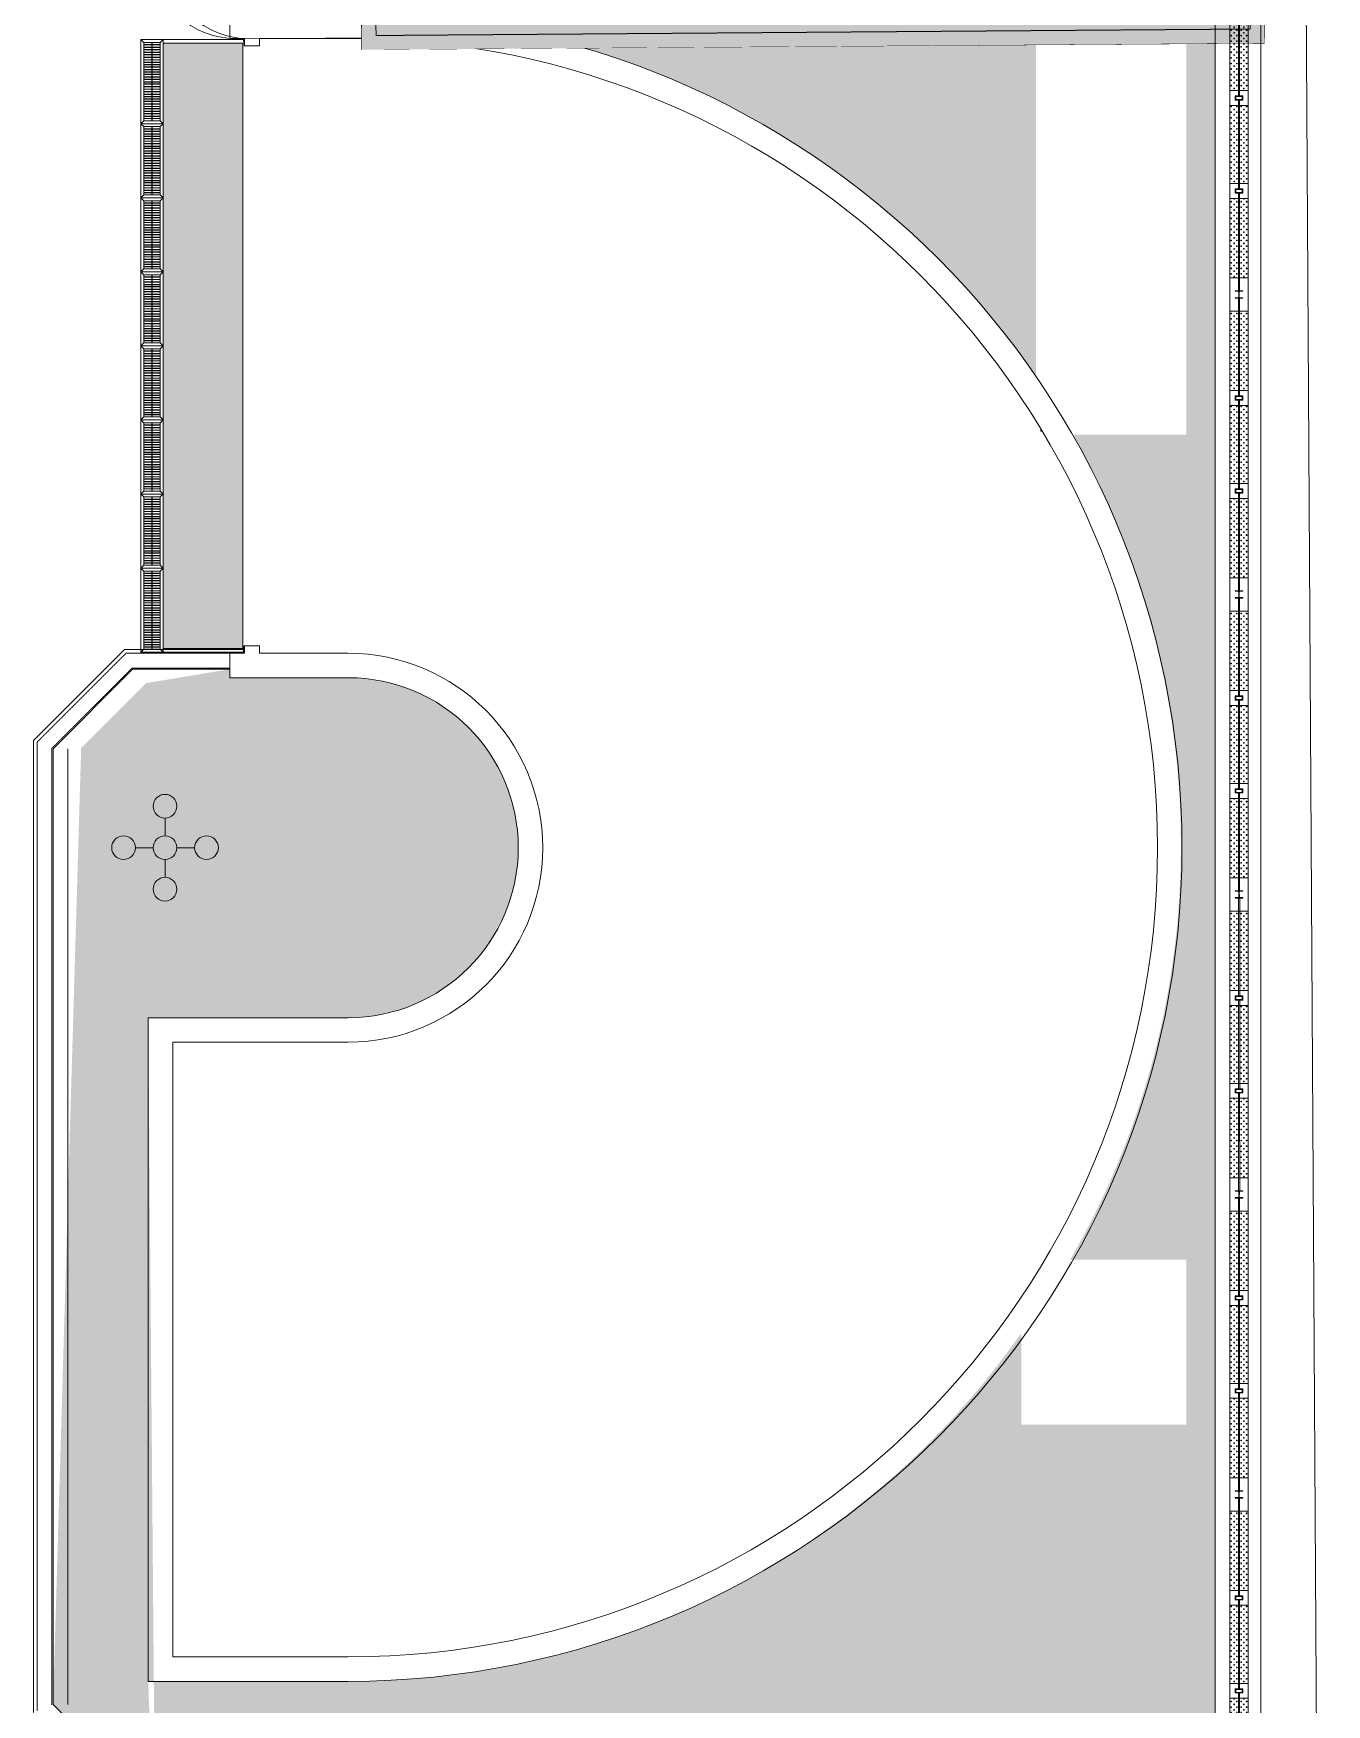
# Model space of a CAD drawing. Header units: millimetres. Extents: x 930469 to 1523124, y -120375 to 411163.
# Drawn here: x 1400472 to 1417929, y 168409 to 190972 of the extents above; entities that cross this region are included whole.
import ezdxf

# ---------------------------------------------------------------- set-up
doc = ezdxf.new("R2010")
doc.units = ezdxf.units.MM
doc.set_wipeout_variables(frame=1)
doc.linetypes.add('DASHED2', pattern=[0.375, 0.25, -0.125])
doc.linetypes.add('Xref Landscape 2020 05 04$0$DASHED2', pattern=[0.375, 0.25, -0.125])
doc.layers.get('0').update_dxf_attribs({"color": 8, "lineweight": 0})
for name, color, linetype, lineweight in [('A-DIM', 8, 'Continuous', 0), ('A-NET MANH', 8, 'Continuous', 0), ('A-NET THAY', 8, 'Continuous', 0), ('A-TUONG', 8, 'Continuous', 0), ('DANCU', 8, 'Continuous', 0), ('DIM', 8, 'Continuous', 0), ('hach', 8, 'Continuous', 0), ('hatch2', 8, 'Continuous', 0), ('khuat 1', 8, 'DASHED2', 0), ('THAY', 8, 'Continuous', 0), ('thay1', 8, 'Continuous', 0), ('Xref Landscape 2020 05 04$0$$0$KT-Tuong', 8, 'Continuous', 0), ('Xref Landscape 2020 05 04$0$A1-DIM', 8, 'Continuous', 0), ('Xref Landscape 2020 05 04$0$A1-KÝ HIỆU', 8, 'Continuous', 0), ('Xref Landscape 2020 05 04$0$CDC-E-Lighting', 8, 'Continuous', 0), ('Xref Landscape 2020 05 04$0$HATCH', 8, 'Continuous', 0), ('Xref Landscape 2020 05 04$0$i_Thay', 8, 'Continuous', 0), ('Xref Landscape 2020 05 04$0$i_thoat nuoc', 8, 'Continuous', 0), ('Xref Landscape 2020 05 04$0$KHUAT', 8, 'Xref Landscape 2020 05 04$0$DASHED2', 0), ('Xref Landscape 2020 05 04$0$MANH', 8, 'Continuous', 0), ('Xref Landscape 2020 05 04$0$THAY', 8, 'Continuous', 0), ('Xref Landscape 2020 05 04$0$tree', 8, 'Continuous', 0), ('Xref Landscape 2020 05 04$0$TUONG', 8, 'Continuous', 0), ('Xref Landscape 2020 05 04$0$Xref Landscape$0$THAY', 8, 'Continuous', 0)]:
    doc.layers.add(name, color=color, linetype=linetype, lineweight=lineweight)
pattern_1 = [(270, (-39322.29831781238, -64803.55074436066), (299.9999999999999, -637.5), [150, -125, 175, -75, 225, -100]), (270, (-39309.79831781238, -64953.55074436066), (299.9999999999999, -637.5), [125, -475, 100, -150]), (270, (-39341.04831781238, -65253.55074436066), (299.9999999999999, -637.5), [75, -775]), (0, (-39322.29831781238, -64803.55074436066), (300.0000000000001, 212.4999999999999), [287.5, -912.5]), (0, (-39322.29831781238, -64953.55074436066), (300.0000000000001, 212.4999999999999), [281.25, -918.75]), (0, (-39322.29831781238, -65078.55074436066), (300.0000000000001, 212.4999999999999), [262.5, -937.5]), (0, (-39341.04831781238, -65253.55074436066), (300.0000000000001, 212.4999999999999), [287.5, -912.5]), (0, (-39341.04831781238, -65328.55074436066), (300.0000000000001, 212.4999999999999), [287.5, -912.5]), (0, (-39322.29831781238, -65553.55074436066), (300.0000000000001, 212.4999999999999), [275, -925])]
pattern_2 = [(180, (-39322.29831781238, -64803.55074436066), (-637.5, -299.9999999999999), [150, -125, 175, -75, 225, -100]), (180, (-39472.29831781238, -64816.05074436066), (-637.5, -299.9999999999999), [125, -475, 100, -150]), (180, (-39772.29831781238, -64784.80074436066), (-637.5, -299.9999999999999), [75, -775]), (270, (-39322.29831781238, -64803.55074436066), (212.5, -300), [287.5, -912.5]), (270, (-39472.29831781238, -64803.55074436066), (212.5, -300), [281.25, -918.75]), (270, (-39597.29831781238, -64803.55074436066), (212.5, -300), [262.5, -937.5]), (270, (-39772.29831781238, -64784.80074436066), (212.5, -300), [287.5, -912.5]), (270, (-39847.29831781238, -64784.80074436066), (212.5, -300), [287.5, -912.5]), (270, (-40072.29831781238, -64803.55074436066), (212.5, -300), [275, -925])]

# ---------------------------------------------------------------- blocks, each defined once
blk = doc.blocks.new('Xref Landscape 2020 05 04$0$li85')
for p, q in [((0, 100.000000015522), (0, 250.0000000310441)), ((-100.000000015522, 0), (-250.000000015522, 0)), ((100.000000015522, 0), (250.000000015522, 0)), ((0, -100.000000015522), (0, -250.000000015522))]:
    blk.add_line(p, q)
for centre in [(0, 350.0000000310441), (-350.000000015522, 0), (0, 0), (350.000000015522, 0), (-6.123233995736766e-15, -350.000000015522)]:
    blk.add_circle(centre, 100)
blk = doc.blocks.new('Xref Landscape 2020 05 04$0$nap tn')
at = {"layer": 'Xref Landscape 2020 05 04$0$i_Thay'}
for points in [[(-960, -148), (-40, -148)], [(-960, -152), (-40, -152)]]:
    blk.add_lwpolyline(points, dxfattribs=at)
for points in [[(-932, -40), (-928, -40), (-928, -148), (-932, -148)], [(-932, -260), (-928, -260), (-928, -152), (-932, -152)], [(-898, -40), (-894, -40), (-894, -148), (-898, -148)], [(-898, -260), (-894, -260), (-894, -152), (-898, -152)], [(-864, -40), (-860, -40), (-860, -148), (-864, -148)], [(-864, -260), (-860, -260), (-860, -152), (-864, -152)], [(-830, -40), (-826, -40), (-826, -148), (-830, -148)], [(-830, -260), (-826, -260), (-826, -152), (-830, -152)], [(-800, -40), (-796, -40), (-796, -148), (-800, -148)], [(-800, -260), (-796, -260), (-796, -152), (-800, -152)], [(-766, -40), (-762, -40), (-762, -148), (-766, -148)], [(-766, -260), (-762, -260), (-762, -152), (-766, -152)], [(-732, -40), (-728, -40), (-728, -148), (-732, -148)], [(-732, -260), (-728, -260), (-728, -152), (-732, -152)], [(-698, -40), (-694, -40), (-694, -148), (-698, -148)], [(-698, -260), (-694, -260), (-694, -152), (-698, -152)], [(-668, -40), (-664, -40), (-664, -148), (-668, -148)], [(-668, -260), (-664, -260), (-664, -152), (-668, -152)], [(-634, -40), (-630, -40), (-630, -148), (-634, -148)], [(-634, -260), (-630, -260), (-630, -152), (-634, -152)], [(-600, -40), (-596, -40), (-596, -148), (-600, -148)], [(-600, -260), (-596, -260), (-596, -152), (-600, -152)], [(-566, -40), (-562, -40), (-562, -148), (-566, -148)], [(-566, -260), (-562, -260), (-562, -152), (-566, -152)], [(-536, -40), (-532, -40), (-532, -148), (-536, -148)], [(-536, -260), (-532, -260), (-532, -152), (-536, -152)], [(-502, -40), (-498, -40), (-498, -148), (-502, -148)], [(-502, -260), (-498, -260), (-498, -152), (-502, -152)], [(-468, -40), (-464, -40), (-464, -148), (-468, -148)], [(-468, -260), (-464, -260), (-464, -152), (-468, -152)], [(-434, -40), (-430, -40), (-430, -148), (-434, -148)], [(-434, -260), (-430, -260), (-430, -152), (-434, -152)], [(-400, -40), (-396, -40), (-396, -148), (-400, -148)], [(-400, -260), (-396, -260), (-396, -152), (-400, -152)], [(-366, -40), (-362, -40), (-362, -148), (-366, -148)], [(-366, -260), (-362, -260), (-362, -152), (-366, -152)], [(-336, -40), (-332, -40), (-332, -148), (-336, -148)], [(-336, -260), (-332, -260), (-332, -152), (-336, -152)], [(-302, -40), (-298, -40), (-298, -148), (-302, -148)], [(-302, -260), (-298, -260), (-298, -152), (-302, -152)], [(-268, -40), (-264, -40), (-264, -148), (-268, -148)], [(-268, -260), (-264, -260), (-264, -152), (-268, -152)], [(-234, -40), (-230, -40), (-230, -148), (-234, -148)], [(-234, -260), (-230, -260), (-230, -152), (-234, -152)], [(-204, -40), (-200, -40), (-200, -148), (-204, -148)], [(-204, -260), (-200, -260), (-200, -152), (-204, -152)], [(-170, -40), (-166, -40), (-166, -148), (-170, -148)], [(-170, -260), (-166, -260), (-166, -152), (-170, -152)], [(-136, -40), (-132, -40), (-132, -148), (-136, -148)], [(-136, -260), (-132, -260), (-132, -152), (-136, -152)], [(-102, -40), (-98, -40), (-98, -148), (-102, -148)], [(-102, -260), (-98, -260), (-98, -152), (-102, -152)], [(-72, -40), (-68, -40), (-68, -148), (-72, -148)], [(-72, -260), (-68, -260), (-68, -152), (-72, -152)]]:
    blk.add_lwpolyline(points, close=True, dxfattribs=at)
at = {"layer": 'Xref Landscape 2020 05 04$0$i_thoat nuoc'}
for points in [[(-1000, 0), (-1000, -300), (0, -300), (0, 0)], [(-960, -40), (-960, -260), (-40, -260), (-40, -40)]]:
    blk.add_lwpolyline(points, close=True, dxfattribs=at)
for points in [[(-1000, 0), (-960, -40)], [(0, 0), (-40, -40)], [(-960, -260), (-1000, -300)], [(-40, -260), (0, -300)]]:
    blk.add_lwpolyline(points, dxfattribs=at)
blk = doc.blocks.new('Xref Landscape 2020 05 04$0$A$C35D06FC3')
at = {"layer": 'Xref Landscape 2020 05 04$0$i_Thay'}
for points in [[(40.00001658238762, 1082.999995644306), (40.00001658238762, 1078.999995644306), (148.0000165823876, 1078.999995644306), (148.0000165823876, 1082.999995644306)], [(40.00001658238762, 1048.999995644306), (40.00001658238762, 1044.999995644306), (148.0000165823876, 1044.999995644306), (148.0000165823876, 1048.999995644306)], [(40.00001658238762, 1014.999995644306), (40.00001658238762, 1010.999995644306), (148.0000165823876, 1010.999995644306), (148.0000165823876, 1014.999995644306)], [(40.00001658238762, 980.9999956443062), (40.00001658238762, 976.9999956443062), (148.0000165823876, 976.9999956443062), (148.0000165823876, 980.9999956443062)], [(40.00001658238762, 946.9999956443062), (40.00001658238762, 942.9999956443062), (148.0000165823876, 942.9999956443062), (148.0000165823876, 946.9999956443062)], [(40.00001658238762, 912.9999956443062), (40.00001658238762, 908.9999956443062), (148.0000165823876, 908.9999956443062), (148.0000165823876, 912.9999956443062)], [(260.0000165823876, 1082.999995644306), (260.0000165823876, 1078.999995644306), (152.0000165823876, 1078.999995644306), (152.0000165823876, 1082.999995644306)], [(260.0000165823876, 1048.999995644306), (260.0000165823876, 1044.999995644306), (152.0000165823876, 1044.999995644306), (152.0000165823876, 1048.999995644306)], [(260.0000165823876, 1014.999995644306), (260.0000165823876, 1010.999995644306), (152.0000165823876, 1010.999995644306), (152.0000165823876, 1014.999995644306)], [(260.0000165823876, 980.9999956443062), (260.0000165823876, 976.9999956443062), (152.0000165823876, 976.9999956443062), (152.0000165823876, 980.9999956443062)], [(260.0000165823876, 946.9999956443062), (260.0000165823876, 942.9999956443062), (152.0000165823876, 942.9999956443062), (152.0000165823876, 946.9999956443062)], [(260.0000165823876, 912.9999956443062), (260.0000165823876, 908.9999956443062), (152.0000165823876, 908.9999956443062), (152.0000165823876, 912.9999956443062)], [(40.00001658238762, 878.9999956443062), (40.00001658238762, 874.9999956443062), (148.0000165823876, 874.9999956443062), (148.0000165823876, 878.9999956443062)], [(40.00001658238762, 844.9999956443062), (40.00001658238762, 840.9999956443062), (148.0000165823876, 840.9999956443062), (148.0000165823876, 844.9999956443062)], [(40.00001658238762, 814.9999956443062), (40.00001658238762, 810.9999956443062), (148.0000165823876, 810.9999956443062), (148.0000165823876, 814.9999956443062)], [(40.00001658238762, 780.9999956443062), (40.00001658238762, 776.9999956443062), (148.0000165823876, 776.9999956443062), (148.0000165823876, 780.9999956443062)], [(40.00001658238762, 746.9999956443062), (40.00001658238762, 742.9999956443062), (148.0000165823876, 742.9999956443062), (148.0000165823876, 746.9999956443062)], [(40.00001658238762, 712.9999956443062), (40.00001658238762, 708.9999956443062), (148.0000165823876, 708.9999956443062), (148.0000165823876, 712.9999956443062)], [(40.00001658238762, 682.9999956443062), (40.00001658238762, 678.9999956443062), (148.0000165823876, 678.9999956443062), (148.0000165823876, 682.9999956443062)], [(260.0000165823876, 878.9999956443062), (260.0000165823876, 874.9999956443062), (152.0000165823876, 874.9999956443062), (152.0000165823876, 878.9999956443062)], [(260.0000165823876, 844.9999956443062), (260.0000165823876, 840.9999956443062), (152.0000165823876, 840.9999956443062), (152.0000165823876, 844.9999956443062)], [(260.0000165823876, 814.9999956443062), (260.0000165823876, 810.9999956443062), (152.0000165823876, 810.9999956443062), (152.0000165823876, 814.9999956443062)], [(260.0000165823876, 780.9999956443062), (260.0000165823876, 776.9999956443062), (152.0000165823876, 776.9999956443062), (152.0000165823876, 780.9999956443062)], [(260.0000165823876, 746.9999956443062), (260.0000165823876, 742.9999956443062), (152.0000165823876, 742.9999956443062), (152.0000165823876, 746.9999956443062)], [(260.0000165823876, 712.9999956443062), (260.0000165823876, 708.9999956443062), (152.0000165823876, 708.9999956443062), (152.0000165823876, 712.9999956443062)], [(260.0000165823876, 682.9999956443062), (260.0000165823876, 678.9999956443062), (152.0000165823876, 678.9999956443062), (152.0000165823876, 682.9999956443062)], [(40.00001658238762, 648.9999956443062), (40.00001658238762, 644.9999956443062), (148.0000165823876, 644.9999956443062), (148.0000165823876, 648.9999956443062)], [(40.00001658238762, 614.9999956443062), (40.00001658238762, 610.9999956443062), (148.0000165823876, 610.9999956443062), (148.0000165823876, 614.9999956443062)], [(40.00001658238762, 580.9999956443062), (40.00001658238762, 576.9999956443062), (148.0000165823876, 576.9999956443062), (148.0000165823876, 580.9999956443062)], [(40.00001658238762, 550.9999956443062), (40.00001658238762, 546.9999956443062), (148.0000165823876, 546.9999956443062), (148.0000165823876, 550.9999956443062)], [(40.00001658238762, 516.9999956443062), (40.00001658238762, 512.9999956443062), (148.0000165823876, 512.9999956443062), (148.0000165823876, 516.9999956443062)], [(40.00001658238762, 482.9999956443062), (40.00001658238762, 478.9999956443062), (148.0000165823876, 478.9999956443062), (148.0000165823876, 482.9999956443062)], [(260.0000165823876, 648.9999956443062), (260.0000165823876, 644.9999956443062), (152.0000165823876, 644.9999956443062), (152.0000165823876, 648.9999956443062)], [(260.0000165823876, 614.9999956443062), (260.0000165823876, 610.9999956443062), (152.0000165823876, 610.9999956443062), (152.0000165823876, 614.9999956443062)], [(260.0000165823876, 580.9999956443062), (260.0000165823876, 576.9999956443062), (152.0000165823876, 576.9999956443062), (152.0000165823876, 580.9999956443062)], [(260.0000165823876, 550.9999956443062), (260.0000165823876, 546.9999956443062), (152.0000165823876, 546.9999956443062), (152.0000165823876, 550.9999956443062)], [(260.0000165823876, 516.9999956443062), (260.0000165823876, 512.9999956443062), (152.0000165823876, 512.9999956443062), (152.0000165823876, 516.9999956443062)], [(260.0000165823876, 482.9999956443062), (260.0000165823876, 478.9999956443062), (152.0000165823876, 478.9999956443062), (152.0000165823876, 482.9999956443062)], [(40.00001658238762, 448.9999956443062), (40.00001658238762, 444.9999956443062), (148.0000165823876, 444.9999956443062), (148.0000165823876, 448.9999956443062)], [(40.00001658238762, 414.9999956443062), (40.00001658238762, 410.9999956443062), (148.0000165823876, 410.9999956443062), (148.0000165823876, 414.9999956443062)], [(40.00001658238762, 380.9999956443062), (40.00001658238762, 376.9999956443062), (148.0000165823876, 376.9999956443062), (148.0000165823876, 380.9999956443062)], [(40.00001658238762, 350.9999956443062), (40.00001658238762, 346.9999956443062), (148.0000165823876, 346.9999956443062), (148.0000165823876, 350.9999956443062)], [(40.00001658238762, 316.9999956443062), (40.00001658238762, 312.9999956443062), (148.0000165823876, 312.9999956443062), (148.0000165823876, 316.9999956443062)], [(40.00001658238762, 282.9999956443062), (40.00001658238762, 278.9999956443062), (148.0000165823876, 278.9999956443062), (148.0000165823876, 282.9999956443062)], [(40.00001658238762, 248.9999956443062), (40.00001658238762, 244.9999956443062), (148.0000165823876, 244.9999956443062), (148.0000165823876, 248.9999956443062)], [(260.0000165823876, 448.9999956443062), (260.0000165823876, 444.9999956443062), (152.0000165823876, 444.9999956443062), (152.0000165823876, 448.9999956443062)], [(260.0000165823876, 414.9999956443062), (260.0000165823876, 410.9999956443062), (152.0000165823876, 410.9999956443062), (152.0000165823876, 414.9999956443062)], [(260.0000165823876, 380.9999956443062), (260.0000165823876, 376.9999956443062), (152.0000165823876, 376.9999956443062), (152.0000165823876, 380.9999956443062)], [(260.0000165823876, 350.9999956443062), (260.0000165823876, 346.9999956443062), (152.0000165823876, 346.9999956443062), (152.0000165823876, 350.9999956443062)], [(260.0000165823876, 316.9999956443062), (260.0000165823876, 312.9999956443062), (152.0000165823876, 312.9999956443062), (152.0000165823876, 316.9999956443062)], [(260.0000165823876, 282.9999956443062), (260.0000165823876, 278.9999956443062), (152.0000165823876, 278.9999956443062), (152.0000165823876, 282.9999956443062)], [(260.0000165823876, 248.9999956443062), (260.0000165823876, 244.9999956443062), (152.0000165823876, 244.9999956443062), (152.0000165823876, 248.9999956443062)], [(40.00001658238762, 218.9999956443062), (40.00001658238762, 214.9999956443062), (148.0000165823876, 214.9999956443062), (148.0000165823876, 218.9999956443062)], [(40.00001658238762, 184.9999956443062), (40.00001658238762, 180.9999956443062), (148.0000165823876, 180.9999956443062), (148.0000165823876, 184.9999956443062)], [(40.00001658238762, 150.9999956443062), (40.00001658238762, 146.9999956443062), (148.0000165823876, 146.9999956443062), (148.0000165823876, 150.9999956443062)], [(40.00001658238762, 116.9999956443062), (40.00001658238762, 112.9999956443062), (148.0000165823876, 112.9999956443062), (148.0000165823876, 116.9999956443062)], [(40.00001658238762, 86.99999564430618), (40.00001658238762, 82.99999564430618), (148.0000165823876, 82.99999564430618), (148.0000165823876, 86.99999564430618)], [(260.0000165823876, 218.9999956443062), (260.0000165823876, 214.9999956443062), (152.0000165823876, 214.9999956443062), (152.0000165823876, 218.9999956443062)], [(260.0000165823876, 184.9999956443062), (260.0000165823876, 180.9999956443062), (152.0000165823876, 180.9999956443062), (152.0000165823876, 184.9999956443062)], [(260.0000165823876, 150.9999956443062), (260.0000165823876, 146.9999956443062), (152.0000165823876, 146.9999956443062), (152.0000165823876, 150.9999956443062)], [(260.0000165823876, 116.9999956443062), (260.0000165823876, 112.9999956443062), (152.0000165823876, 112.9999956443062), (152.0000165823876, 116.9999956443062)], [(260.0000165823876, 86.99999564430618), (260.0000165823876, 82.99999564430618), (152.0000165823876, 82.99999564430618), (152.0000165823876, 86.99999564430618)]]:
    blk.add_lwpolyline(points, close=True, dxfattribs=at)
for points in [[(148.0000165671663, 1110.000016569491), (148.0000165823876, 54.99999564430618)], [(152.0000165671663, 1110.000016569491), (152.0000165823876, 54.99999564430618)]]:
    blk.add_lwpolyline(points, dxfattribs=at)
at = {"layer": 'Xref Landscape 2020 05 04$0$i_thoat nuoc'}
for points in [[(1.656716631259769e-05, 1150.000016569491), (300.0000165671663, 1150.000016569491), (300.0000165823876, 14.99999564430618), (1.658238761592656e-05, 14.99999564430618)], [(40.00001656716631, 1110.000016569491), (260.0000165671663, 1110.000016569491), (260.0000165823876, 54.99999564430618), (40.00001658238762, 54.99999564430618)]]:
    blk.add_lwpolyline(points, close=True, dxfattribs=at)
for points in [[(1.656716631259769e-05, 1150.000016569491), (40.00001656716631, 1110.000016569491)], [(260.0000165671663, 1110.000016569491), (300.0000165671663, 1150.000016569491)], [(1.658238761592656e-05, 14.99999564430618), (40.00001658238762, 54.99999564430618)], [(260.0000165823876, 54.99999564430618), (300.0000165823876, 14.99999564430618)]]:
    blk.add_lwpolyline(points, dxfattribs=at)
blk = doc.blocks.new('mb mai')
at = {"layer": 'thay1'}
blk.add_lwpolyline([(-49.99997930508107, -50.49478192599781), (-49.42152686300687, -13875.23300811026), (-11879.43205453665, -13876.96202994036), (-11879.43205453665, -50.49478192599781)], close=True, dxfattribs=at)
blk.add_wipeout([(-12053.73179403064, 124.29973949399209), (124.29973949404484, 124.29973949399209), (124.29973949403029, -14051.26176943435), (-12053.731794030613, -14051.26176943435)]).dxf.layer = 'THAY'
at = {"layer": 'hach'}
h = blk.add_hatch(dxfattribs=at)
h.set_pattern_fill('AR-RSHKE', color=256, scale=25)
h.set_pattern_definition(pattern_1)
h.paths.add_polyline_path([(-10652.23563203053, -12649.76560743419), (-10652.23563203053, -1277.196422506167), (-11064.43205453665, -865), (-11064.43205453665, -13061.96202994036)])
h = blk.add_hatch(dxfattribs=at)
h.set_pattern_fill('AR-RSHKE', color=256, scale=25, angle=-90.00000000000001)
h.set_pattern_definition(pattern_2)
h.paths.add_polyline_path([(-865, -865), (-1277.196422506124, -1277.196422506167), (-10652.23563203053, -1277.196422506167), (-11064.43205453665, -865)])
h = blk.add_hatch(dxfattribs=at)
h.set_pattern_fill('AR-RSHKE', color=256, scale=25)
h.set_pattern_definition(pattern_1)
h.paths.add_polyline_path([(-1277.196422506124, -12649.76560743419), (-1277.196422506124, -1277.196422506167), (-865, -865), (-865, -13061.96202994036)])
at = {"layer": 'hatch2'}
h = blk.add_hatch(dxfattribs=at)
h.set_pattern_fill('DOTS', color=256, scale=600)
h.set_pattern_definition([(0, (-106734.9074700177, 3554.581178506371), (18.75, 37.5), [0, -37.5])])
h.paths.add_polyline_path([(124.2997394939885, 124.2997394939739), (-12053.73179403064, 124.2997394939885), (-12053.73179403064, -14051.26176943436), (124.2997394939885, -14051.26176943435)])
h.paths.add_polyline_path([(-299.9879082422704, -300.4947819259978), (-11629.43205453665, -300.4947819259978), (-11629.43205453665, -13632.03946318869), (-299.9879082422704, -13632.03946318869)], flags=16)
h = blk.add_hatch(dxfattribs=at)
h.set_pattern_fill('_USER', color=256, scale=300, double=1, pattern_type=0)
h.set_pattern_definition([(270, (-56502.15500581893, -262168.7945797135), (300, -5.510910596163089e-14), []), (0, (-56502.15500581893, -262168.7945797135), (0, 300), [])])
h.paths.add_polyline_path([(-599.4335964564234, -13625.31904032357), (-599.4335964564234, -300.494781925996), (-11329.99845808022, -300.4947819259978), (-11329.99845808023, -13626.87607473976)])
h.paths.add_polyline_path([(-11064.43205453665, -13061.96202994036), (-11064.43205453665, -865), (-865, -865), (-865, -13061.96202994036)], flags=16)
h.paths.add_polyline_path([(-10652.23563203053, -12649.76560743419), (-10652.23563203053, -1277.196422506167), (-1277.196422506124, -1277.196422506167), (-1277.196422506124, -12649.76560743419)], flags=0)
h.paths.add_polyline_path([(-10269.30941282539, -12266.83938822917), (-10269.30941282539, -1660.12264171119), (-1660.122641711263, -1660.12264171119), (-1660.122641711263, -12266.83938822919)], flags=0)
h.paths.add_polyline_path([(-7364.822037338055, -12054.45163508815), (-8294.822037338046, -12054.45163508815), (-8294.822037338046, -9224.451635088146), (-7364.822037338055, -9224.451635088146)], flags=0)
h.paths.add_polyline_path([(-5594.822037338045, -8415.023204964426), (-6524.822037338046, -8415.023204964426), (-6524.822037338046, -4195.023204964427), (-5594.822037338045, -4195.023204964429)], flags=0)
h.paths.add_polyline_path([(-7364.822037338062, -8524.451635088146), (-8294.822037338046, -8524.451635088146), (-8294.822037338046, -4195.023204964429), (-7364.822037338061, -4195.023204964429)], flags=0)
h.paths.add_polyline_path([(-9134.6378082661, -12036.88861904417), (-10064.6378082661, -12036.88861904417), (-10064.6378082661, -9206.88861904417), (-9134.6378082661, -9206.88861904417)], flags=0)
h.paths.add_polyline_path([(-9134.637808266096, -8506.88861904417), (-10064.6378082661, -8506.88861904417), (-10064.6378082661, -4196.618491815241), (-9134.637808266096, -4196.618491815238)], flags=0)
h = blk.add_hatch(dxfattribs=at)
h.set_pattern_fill('_USER', color=256, scale=300, double=1, pattern_type=0)
h.set_pattern_definition([(0, (-10564.43205453665, -1365), (0, 300), []), (90, (-10564.43205453665, -1365), (-300, 1.83697019872103e-14), [])])
h.paths.add_polyline_path([(-9134.637808266096, -12036.88861904417), (-9134.637808266096, -9206.88861904417), (-10064.6378082661, -9206.88861904417), (-10064.6378082661, -12036.88861904417)], flags=16)
h.paths.add_polyline_path([(-7364.822037338046, -12054.45163508815), (-7364.822037338046, -9224.451635088146), (-8294.822037338046, -9224.451635088146), (-8294.822037338046, -12054.45163508815)], flags=16)
h.paths.add_polyline_path([(-6524.822037338046, -4195.023204964426), (-6524.822037338046, -8415.023204964426), (-5594.822037338046, -8415.023204964426), (-5594.822037338046, -4195.023204964426)], flags=16)
h.paths.add_polyline_path([(-7364.822037338046, -8524.451635088146), (-7364.822037338046, -4195.023204964426), (-8294.822037338046, -4195.023204964426), (-8294.822037338046, -8524.451635088146)], flags=16)
h.paths.add_polyline_path([(-9134.637808266096, -8506.88861904417), (-9134.637808266096, -4196.618491815243), (-10064.6378082661, -4196.618491815243), (-10064.6378082661, -8506.88861904417)], flags=16)
h.paths.add_polyline_path([(-10269.30941282539, -12266.83938822917), (-1664.858003592817, -12266.83938822917), (-1660.122641711263, -1660.12264171119), (-10269.30941282539, -1660.12264171119)])
at = {"layer": 'A-DIM', "ltscale": 3}
blk.add_line((-11644.43205453665, -285.4947819259978), (-11644.43205453665, 124.2997394939885), dxfattribs=at)
blk.add_lwpolyline([(-3366.070478637936, -285.4947819259978), (-3366.070478637936, 124.2997394939885), (-11644.43205453665, 124.2997394939885), (-11644.43205453665, -285.4947819259978)], close=True, dxfattribs=at)
at = {"layer": 'hatch2'}
for points in [[(-11329.99845808023, -13625.27550950009), (-11329.99845808023, -300.4947819259978)], [(-599.4335964564234, -13625.27550950009), (-599.4335964564234, -300.4947819259978)]]:
    blk.add_lwpolyline(points, dxfattribs=at)
for centre in [(-11479.7213021873, -454.5627130292851), (-449.7107523493469, -454.5627130292851), (-11479.7213021873, -13471.20757839679), (-449.7107523493469, -13471.20757839679)]:
    blk.add_circle(centre, 45, dxfattribs=at)
at = {"layer": 'khuat 1', "ltscale": 7}
for points in [[(-64.99925504112616, -65.49478192599781), (-64.42225103871897, -13860.23555819367), (-11864.43205453665, -13861.95947954655), (-11864.43205453665, -65.49478192599781)], [(-284.9886325062253, -285.4947819259978), (-284.4328722809441, -13640.27295941667), (-11644.43205453665, -13641.92207377034), (-11644.43205453665, -285.4947819259978)]]:
    blk.add_lwpolyline(points, close=True, dxfattribs=at)
at = {"layer": 'thay1'}
blk.add_lwpolyline([(-299.9879082422704, -300.4947819259978), (-299.4335964564234, -13625.27550950009), (-11629.43205453665, -13626.91952337653), (-11629.43205453665, -300.4947819259978)], close=True, dxfattribs=at)
for points in [[(-10652.23563203053, -1277.196422506167), (-11064.43205453665, -865)], [(-1277.196422506124, -1277.196422506167), (-865, -865)], [(-10652.23563203053, -12649.76560743419), (-11064.43205453665, -13061.96202994036)], [(-1277.196422506124, -12649.76560743419), (-865, -13061.96202994036)]]:
    blk.add_lwpolyline(points, dxfattribs=at)
for points, layer in [([(-11644.432054536584, -285.4947819259978), (-11646.21051603137, 124.29973949398845), (-3366.0704786379392, 124.29973949398845), (-3366.0704786379392, -285.4947819259978)], 'A-DIM'), ([(-9134.6378082661, -8506.88861904417), (-9134.6378082661, -4196.618491815238), (-10064.6378082661, -4196.618491815238), (-10064.6378082661, -8506.88861904417)], 'DIM'), ([(-7364.822037338062, -8524.451635088146), (-7364.822037338062, -4195.023204964429), (-8294.822037338046, -4195.023204964429), (-8294.822037338046, -8524.451635088146)], 'DIM'), ([(-6524.822037338046, -4195.023204964429), (-6524.822037338046, -8415.023204964426), (-5594.822037338044, -8415.023204964426), (-5594.822037338044, -4195.023204964429)], 'DIM'), ([(-9134.637808266103, -12036.88861904417), (-9134.637808266103, -9206.888619044172), (-10064.6378082661, -9206.888619044172), (-10064.6378082661, -12036.88861904417)], 'DIM'), ([(-7364.822037338056, -12054.451635088151), (-7364.822037338056, -9224.451635088151), (-8294.822037338046, -9224.451635088151), (-8294.822037338046, -12054.451635088151)], 'DIM')]:
    blk.add_wipeout(points).dxf.layer = layer
at = {"layer": 'hach'}
h = blk.add_hatch(dxfattribs=at)
h.set_pattern_fill('AR-RSHKE', color=256, scale=25, angle=-90.00000000000001)
h.set_pattern_definition(pattern_2)
h.paths.add_polyline_path([(-11064.43205453665, -13061.96202994036), (-10652.23563203052, -12649.76560743419), (-10652.23563203053, -1277.196422506167), (-1277.196422506124, -1277.196422506167), (-1277.196422506124, -12649.76560743419), (-865.0000000000002, -13061.96202994036), (-864.9999999999998, -865), (-11064.43205453665, -865)])
at = {"layer": 'thay1'}
for points in [[(-11064.43205453665, -865), (-865, -865), (-865, -13061.96202994036), (-11064.43205453665, -13061.96202994036)], [(-10652.23563203053, -1277.196422506167), (-1277.196422506124, -1277.196422506167), (-1277.196422506124, -12649.76560743419), (-10652.23563203053, -12649.76560743419)], [(-10269.30941282539, -1660.12264171119), (-1660.122641711263, -1660.12264171119), (-1660.122641711263, -12266.83938822919), (-10269.30941282539, -12266.83938822917)]]:
    blk.add_lwpolyline(points, close=True, dxfattribs=at)
blk = doc.blocks.new('tiep dan')
at = {"layer": 'A-NET THAY'}
blk.add_lwpolyline([(1133764.106856666, 76949.56920143196), (1133764.106856666, 71879.56843208971), (1132101.069680783, 71879.56843208973, -0.3865098183820866), (1131001.069671214, 73075.39450720012), (1131001.069671214, 75949.56920143198, -0.4142135623730951), (1132001.069671214, 76949.56920143196), (1133764.106856666, 76949.56920143196)], format="xyb", dxfattribs=at)
blk.add_wipeout([(1135039.9176919018, 102630.24690769581), (1143148.6309331092, 102630.24690769732), (1145409.2911046017, 100369.58673620486), (1145410.6658230887, 85900.23681113336), (1145880.6474618725, 85900.23681113336), (1145880.6474618725, 71720.24692063127), (1133700.137206347, 71720.24692063127), (1133700.137206347, 98770.24690768335), (1136160.276197161, 98770.2496465877), (1136160.275351046, 99530.24724441387), (1135039.9176919018, 99530.24716030495)]).dxf.layer = 'A-NET THAY'
at = {"layer": 'A-TUONG'}
blk.add_lwpolyline([(1133700.137206347, 98770.24690768337), (1142800.27724374, 98770.24690768337), (1142800.277243741, 85900.23681113336), (1145880.647461873, 85900.23681113336), (1145880.647461873, 71720.24692063127), (1133700.137206347, 71720.24692063127)], close=True, dxfattribs=at)
at = {"layer": 'DIM'}
blk.add_blockref('mb mai', (1145756.347722379, 85771.50869006562), dxfattribs=at)
blk = doc.blocks.new('Xref Landscape 2020 05 04$0$123333')
at = {"layer": 'Xref Landscape 2020 05 04$0$tree'}
h = blk.add_hatch(dxfattribs=at)
h.set_pattern_fill('CROSS', color=256, scale=150)
h.set_pattern_definition([(9.213864076586628e-15, (-1079850.712150478, 449499.7543768531), (37.5, 37.5), [18.75, -56.25]), (90, (-1079841.337150478, 449490.3793768531), (-37.49999999999999, 37.5), [18.75, -56.25])])
h.paths.add_polyline_path([(349.9999999996517, 133.6867107070866), (1425.200356976013, 133.6867107070866), (1425.200356976013, 250.0000008120551), (349.9999999996517, 250.0000008120551)])
h = blk.add_hatch(dxfattribs=at)
h.set_pattern_fill('CROSS', color=256, scale=150)
h.set_pattern_definition([(9.213864076586628e-15, (-1078592.378817145, 449499.7543768531), (37.5, 37.5), [18.75, -56.25]), (90, (-1078583.003817145, 449490.3793768531), (-37.49999999999999, 37.5), [18.75, -56.25])])
h.paths.add_polyline_path([(1625.200356976013, 133.6867107070866), (2675.228979431209, 133.6867107070866), (2675.228979431209, 250.0000008120551), (1625.200356976013, 250.0000008120551)])
h = blk.add_hatch(dxfattribs=at)
h.set_pattern_fill('CROSS', color=256, scale=150)
h.set_pattern_definition([(9.213864076586628e-15, (-1077459.045483811, 449499.7543768531), (37.5, 37.5), [18.75, -56.25]), (90, (-1077449.670483811, 449490.3793768531), (-37.49999999999999, 37.5), [18.75, -56.25])])
h.paths.add_polyline_path([(2875.228979431209, 133.6867107070866), (3949.999999999651, 133.6867107070866), (3949.999999999651, 250.0000008120551), (2875.228979431209, 250.0000008120551)])
h = blk.add_hatch(dxfattribs=at)
h.set_pattern_fill('CROSS', color=256, scale=150)
h.set_pattern_definition([(9.213864076586628e-15, (-1079850.712150478, 449367.127576882), (37.5, 37.5), [18.75, -56.25]), (90, (-1079841.337150478, 449357.752576882), (-37.49999999999999, 37.5), [18.75, -56.25])])
h.paths.add_polyline_path([(349.9999999996508, 1.059910735988524), (1425.200356976013, 1.059910735988524), (1425.200356976013, 117.373200840957), (349.9999999996508, 117.373200840957)])
h = blk.add_hatch(dxfattribs=at)
h.set_pattern_fill('CROSS', color=256, scale=150)
h.set_pattern_definition([(9.213864076586628e-15, (-1078592.378817145, 449367.127576882), (37.5, 37.5), [18.75, -56.25]), (90, (-1078583.003817145, 449357.752576882), (-37.49999999999999, 37.5), [18.75, -56.25])])
h.paths.add_polyline_path([(1625.200356976013, 1.059910735988524), (2675.228979431209, 1.059910735988524), (2675.228979431209, 117.373200840957), (1625.200356976013, 117.373200840957)])
h = blk.add_hatch(dxfattribs=at)
h.set_pattern_fill('CROSS', color=256, scale=150)
h.set_pattern_definition([(9.213864076586628e-15, (-1077459.045483811, 449367.127576882), (37.5, 37.5), [18.75, -56.25]), (90, (-1077449.670483811, 449357.752576882), (-37.49999999999999, 37.5), [18.75, -56.25])])
h.paths.add_polyline_path([(2875.228979431209, 1.059910735988524), (3949.999999999651, 1.059910735988524), (3949.999999999651, 117.373200840957), (2875.228979431209, 117.373200840957)])
at = {"layer": 'Xref Landscape 2020 05 04$0$$0$KT-Tuong', "ltscale": 3}
for points in [[(125.0000000000009, 129.200000337034), (160.8000000000466, 129.200000337034, 0.4142135623730951), (167.8000000000475, 136.200000337034), (167.8000000000475, 175.0000003370224), (175, 175.0000003370224), (175, 75.00000033702236), (167.8000000000475, 75.00000033702236), (167.8000000000475, 113.8000003370689, 0.4142135623730951), (160.8000000000466, 120.8000003370689), (125.0000000000009, 120.8000003370689)], [(4175, 129.200000337034), (4139.199999999953, 129.200000337034, -0.4142135623730951), (4132.199999999953, 136.200000337034), (4132.199999999953, 175.0000003370806), (4125, 175.0000003370806), (4125, 75.00000033708056), (4132.199999999953, 75.00000033708056), (4132.199999999953, 113.8000003370689, -0.4142135623730951), (4139.199999999953, 120.8000003370689), (4175, 120.8000003370689)]]:
    blk.add_lwpolyline(points, format="xyb", dxfattribs=at)
for points in [[(1495, 75.00000033702236), (1550, 75.00000033702236), (1550, 175.0000003370224), (1495, 175.0000003370224)], [(1502.199999999953, 82.200000337034), (1542.800000000047, 82.200000337034), (1542.800000000047, 167.8000003370689), (1502.199999999953, 167.8000003370689)], [(2749.999999999302, 75.00000008626375), (2804.999999999302, 75.00000008626375), (2804.999999999302, 175.0000000862638), (2749.999999999302, 175.0000000862638)], [(2757.199999999255, 82.2000000862754), (2797.799999999233, 82.2000000862754), (2797.799999999233, 167.8000000863103), (2757.199999999255, 167.8000000863103)]]:
    blk.add_lwpolyline(points, close=True, dxfattribs=at)
at = {"layer": 'Xref Landscape 2020 05 04$0$A1-DIM'}
for points in [[(174.9998689262429, 133.6867107070866), (1495, 133.6867109578452), (1495.000262147514, 117.3732010917156), (175.0001310737571, 117.373200840957)], [(1550, 133.6867109578452), (2749.999868925544, 133.6867107070866), (2750.000131073059, 117.373200840957), (1550.000262147514, 117.3732010917156)], [(2804.999868925545, 133.1567550193286), (4124.999868926243, 133.6867107070866), (4125.000131073757, 117.373200840957), (2805.000131073059, 116.8432451531989)]]:
    blk.add_lwpolyline(points, close=True, dxfattribs=at)
at = {"layer": 'Xref Landscape 2020 05 04$0$MANH'}
for p, q in [((1422.500001275563, 250.0000010628137), (1422.500001275563, -2.565793693065643e-07)), ((1622.500001275563, 250.0000010628137), (1622.500001275563, -2.565793693065643e-07)), ((2677.500000201981, 250.0000008120551), (2677.500000201981, -5.073379725217819e-07)), ((2877.500000201981, 250.0000008120551), (2877.500000201981, -5.073379725217819e-07))]:
    blk.add_line(p, q, dxfattribs=at)
blk.add_lwpolyline([(349.9999999996517, 250.0000008120551), (3949.999999999651, 250.0000008120551), (3949.999999999651, -5.073379725217819e-07), (349.9999999996508, -5.073379725217819e-07)], close=True, dxfattribs=at)
blk = doc.blocks.new('Xref Landscape 2020 05 04$0$hangrao')
at = {"layer": 'Xref Landscape 2020 05 04$0$A1-KÝ HIỆU'}
blk.add_lwpolyline([(67370.00000018673, -115548.9930007022), (67370.00000018626, 22547.7455089523), (67200.00000018626, 22547.7455089523), (67200.00000018626, -115098.9930007022)], dxfattribs=at)
at = {"layer": 'Xref Landscape 2020 05 04$0$Xref Landscape$0$THAY'}
for p, q in [((67200.00000018626, 22547.7455089523), (67200.00000018626, -115098.9930007022)), ((66755.00000018626, 22221.93247730902), (66755.00000018626, -37220.05222594668))]:
    blk.add_line(p, q, dxfattribs=at)
blk.add_lwpolyline([(56505.00000268407, 24600.0000003404), (64650.20220744261, 24600.00000051048), (66950.0039882951, 22302.76389830653), (66950.0039882951, -37219.8525632699)], dxfattribs=at)
for points in [[(66950.00000018626, -10231.31000754749), (67200.00000018626, -10231.31000754749), (67200.00000018626, -9781.310007547494), (66950.00000018626, -9781.310007547494)], [(66950.00000018626, -14281.31000754749), (67200.00000018626, -14281.31000754749), (67200.00000018626, -13831.31000754749), (66950.00000018626, -13831.31000754749)], [(66950.00000018626, -18331.31000754749), (67200.00000018626, -18331.31000754749), (67200.00000018626, -17881.31000754749), (66950.00000018626, -17881.31000754749)], [(66950.52995646745, -22381.31000754749), (67200.52995646745, -22381.31000754749), (67200.52995646745, -21931.31000754749), (66950.52995646745, -21931.31000754749)], [(66950.00000018626, -26431.31000754749), (67200.00000018626, -26431.31000754749), (67200.00000018626, -25981.31000754749), (66950.00000018626, -25981.31000754749)]]:
    blk.add_lwpolyline(points, close=True, dxfattribs=at)
at = {"layer": 'Xref Landscape 2020 05 04$0$Xref Landscape$0$THAY', "rotation": 270}
for p in [(66949.47004441218, -5831.310007547843), (66949.47004441218, -9881.310007547843), (66949.47004441218, -13931.31000754784), (66950.00000069337, -17981.31000754784), (66949.47004441218, -22031.31000754784), (66949.47004441218, -26081.31000754773)]:
    blk.add_blockref('Xref Landscape 2020 05 04$0$123333', p, dxfattribs=at)

msp = doc.modelspace()

# ---------------------------------------------------------------- hatches: boundary and pattern name
at = {"layer": 'Xref Landscape 2020 05 04$0$HATCH'}
h = msp.add_hatch(dxfattribs=at)
h.set_pattern_fill('FILL', color=256, scale=200000, angle=17.05515466182325, pattern_type=2)
h.set_pattern_definition([(45.00000782114346, (1310021.835345143, 208373.0182200124), (39.99999562605407, 120.0000196656863), [113.1370880795328, -113.1370880795328]), (45.00000782114346, (1310041.835342759, 208353.0182171961), (39.99999562605407, 120.0000196656863), [113.1370880795328, -113.1370880795328]), (314.9999921775025, (1310061.835340613, 208353.0182171961), (119.9999869026658, 40.00000654454043), [56.56854404976642, -56.56854404976642]), (314.9999921775025, (1310081.835338467, 208373.0182200124), (119.9999869026658, 40.00000654454043), [56.56854404976642, -56.5684265497632]), (314.9999921775025, (1310101.835336322, 208393.0182232907), (119.9999869026658, 40.00000654454043), [56.56854404976642, -56.5684265497632]), (314.9999921775025, (1310121.835333938, 208413.0182265689), (119.9999869026658, 40.00000654454043), [56.56854404976642, -56.5684265497632])])
h.paths.add_polyline_path([(1403300.8251661, 190838.0153458019), (1402221.825286025, 190838.015366753), (1402221.825286025, 182668.0140271237), (1403300.825166339, 182668.0140056958)])

# ---------------------------------------------------------------- linework, layer by layer
at = {"layer": 'DANCU'}
msp.add_line((1417466.866596335, 222388.3789451172), (1417928.635431403, 145237.9449037214), dxfattribs=at)
at = {"layer": 'Xref Landscape 2020 05 04$0$KHUAT', "ltscale": 5}
for p, q in [((1401721.825338239, 182603.0139955034), (1400521.825468892, 181403.0137992849)), ((1403121.825185412, 182603.0139955034), (1401721.825338239, 182603.0139955034)), ((1401804.668041581, 182403.0139627208), (1400721.825447196, 181320.1710725476)), ((1403121.825185412, 182403.0139627208), (1401804.668041581, 182403.0139627208)), ((1400521.825468892, 181403.0137992849), (1400521.825468892, 168323.3026172419)), ((1400721.825447196, 181320.1710725476), (1400721.825447196, 168406.1453435024))]:
    msp.add_line(p, q, dxfattribs=at)
at = {"layer": 'Xref Landscape 2020 05 04$0$MANH'}
for p, q in [((1401701.114662284, 182653.014003699), (1400471.825474614, 181423.7244803806)), ((1403321.825163716, 182653.0140055617), (1401701.114662284, 182653.014003699)), ((1401810.881244296, 182388.0139602621), (1400736.825445527, 181313.9578685512)), ((1403121.825185412, 182388.0139602621), (1401810.881244296, 182388.0139602621)), ((1400471.825474614, 181423.7244803806), (1400471.825474137, 168302.5919356694)), ((1400736.825445527, 181313.9578685512), (1400736.825445527, 168412.3585479607)), ((1400936.825423831, 181313.9578685512), (1400936.825423831, 168412.3585474988)), ((1402110.90848648, 167038.2751319011), (1400736.825445527, 168412.3585479607))]:
    msp.add_line(p, q, dxfattribs=at)
for points in [[(1403306.825165385, 190888.0153530588), (1402221.825286025, 190888.0153535207), (1402221.825285787, 182618.0139979621), (1403306.825165385, 182618.0139970382), (1403306.825165385, 182703.0140118947), (1403300.825166339, 182703.0140118947), (1403300.825166339, 190803.0153386643), (1403306.825165624, 190803.0153382023)], [(1403300.8251661, 190838.0153458019), (1402221.825286025, 190838.015366753), (1402221.825286025, 182668.0140271237), (1403300.825166339, 182668.0140056958)]]:
    msp.add_lwpolyline(points, close=True, dxfattribs=at)
at = {"layer": 'Xref Landscape 2020 05 04$0$THAY'}
msp.add_lwpolyline([(1403121.825195187, 190903.0153559794, -0.3865098183821185), (1402021.825306052, 192098.8416275283), (1402021.825306052, 204803.0176320424)], format="xyb", dxfattribs=at)
at = {"layer": 'Xref Landscape 2020 05 04$0$TUONG'}
msp.add_line((1404721.825010651, 169053.0118396779), (1402351.825269574, 169053.0118396779), dxfattribs=at)
msp.add_lwpolyline([(1402351.825269574, 169053.0118396779), (1402351.825269574, 177353.0131349613), (1404721.82501089, 177353.0131344994, 1.000000000000003), (1404721.82501089, 182603.0139955034), (1403521.82514202, 182603.0139955034), (1403521.82514202, 182703.0140118947), (1403321.825163716, 182703.0140118947), (1403321.825163716, 182603.0139945795), (1403121.825185412, 182603.0139955034), (1403121.825185412, 182273.0139414122), (1404721.82501089, 182273.0139414122, -0.9999999999999999), (1404721.82501089, 177683.0131885906), (1402021.825305814, 177683.0131885906), (1402021.825305575, 168723.0117855867), (1404721.82501089, 168723.0117851247, 1), (1404721.82501089, 191233.0153122892), (1403121.825195187, 191233.0153774818), (1403121.825195187, 190903.0153559794), (1403321.825173491, 190903.0153559794), (1403321.825163716, 190803.0153395881), (1403521.825141782, 190803.0153405269), (1403521.82514202, 190903.0153569182), (1404721.825011128, 190903.0152903249, -0.9999999999999999), (1404721.825010651, 169053.0118396779)], format="xyb", dxfattribs=at)
at = {"layer": 'Xref Landscape 2020 05 04$0$Xref Landscape$0$THAY'}
msp.add_lwpolyline([(1414087.452568883, 185603.0144756039), (1414071.823990697, 185603.0144760658), (1414071.823990697, 185628.9545520594)], dxfattribs=at)

# ---------------------------------------------------------------- block references
for p in [(1401921.825318688, 189738.0151901742), (1401921.825302237, 182603.0140001675)]:
    msp.add_blockref('Xref Landscape 2020 05 04$0$A$C35D06FC3', p)
at = {"layer": 'Xref Landscape 2020 05 04$0$CDC-E-Lighting', "extrusion": (0, 0, -1), "xscale": 1.599999847666704, "yscale": 1.599999847666704, "zscale": -1.599999999998307}
msp.add_blockref('Xref Landscape 2020 05 04$0$li85', (-1402248.245125169, 179978.0135647704), dxfattribs=at)
at = {"layer": 'Xref Landscape 2020 05 04$0$i_thoat nuoc', "extrusion": (0, 0, -1), "zscale": -0.9999999999989416, "rotation": 270.0000005085818}
for p in [(-1401921.825318927, 188753.0150245329), (-1401921.825318927, 187753.0148606201), (-1401921.825318927, 186753.0146967073), (-1401921.825318688, 185753.0145327946), (-1401921.825318927, 184753.014368405), (-1401921.825318688, 183753.014204969)]:
    msp.add_blockref('Xref Landscape 2020 05 04$0$nap tn', p, dxfattribs=at)

# ---------------------------------------------------------------- next in the draw order: wipeouts: each hides what was drawn before it
msp.add_wipeout([(1403300.8251662278, 190803.01533819755), (1403300.825166314, 190860.01534754058), (1403243.8251725377, 190860.01534754533), (1403243.825172538, 190866.0153485288), (1403306.8251656634, 190866.01534852805), (1403306.8251655772, 190803.01533820154)]).dxf.layer = 'Xref Landscape 2020 05 04$0$MANH'

# ---------------------------------------------------------------- next in the draw order: hatches: boundary and pattern name
at = {"layer": 'Xref Landscape 2020 05 04$0$tree'}
h = msp.add_hatch(dxfattribs=at)
h.set_pattern_fill('CROSS', color=256, scale=499999.9999999999, angle=197.0551546618233)
h.set_pattern_definition([(179.9999999993231, (1310021.835344905, 208353.0182171961), (-124.9999863614426, -125.0000204876198), [62.49999317998287, -187.4999795399486]), (270, (1309990.585348481, 208384.2682218452), (124.9999863584889, -125.0000204905735), [62.50001024454831, -187.5000307336449])])
edge = h.paths.add_edge_path(flags=16)
edge.add_line((1416036.212957257, 191243.0154079845), (1416036.212957257, 185553.0144674045))
edge.add_line((1416036.212957257, 185553.0144674083), (1414499.062720828, 185553.0144678739))
edge.add_ellipse((1404721.82501089, 179978.0135484686), major_axis=(5274.334291254227, 9942.657961540455), ratio=0.9999998471766518, start_angle=327.6367182306451, end_angle=332.3597349387829)
edge.add_line((1414006.823997849, 186339.1307009657), (1414006.823997966, 191243.0154079845))
edge.add_line((1414006.823997849, 191243.0154079845), (1416036.212957369, 191243.0154079845))
h.paths.add_polyline_path([(1405691.823545569, 196323.0162551006), (1405691.823545569, 191633.0154868116), (1405376.982474202, 191633.0154863497), (1405376.982473964, 196323.0162555625)], flags=0)
h.paths.add_polyline_path([(1405691.823545569, 196323.0162551006), (1405691.823545569, 191633.0154868116), (1405376.982474202, 191633.0154863497), (1405376.982473964, 196323.0162555625)], flags=16)
h.paths.add_polyline_path([(1405690.823545808, 196322.0162553986), (1405690.823545808, 191634.0154865136), (1405376.982473964, 191634.0154865136), (1405376.982473964, 196322.0162553986)], flags=0)
edge = h.paths.add_edge_path()
edge.add_line((1400736.825445527, 168412.3585479607), (1402110.908486391, 167038.2751318899))
edge.add_line((1402110.90848648, 167038.2751319011), (1402021.825305717, 177683.0131885981))
edge.add_line((1402021.825305814, 177683.0131885906), (1404721.82501112, 177683.0131885906))
edge.add_ellipse((1404721.82501089, 179978.0135647704), major_axis=(0.09197405097205147, 2295.000374700517), ratio=0.9999997269055262, start_angle=180.0022961777678, end_angle=360.0022961777678)
edge.add_line((1404721.82501089, 182273.0139414122), (1403121.825185536, 182273.0139414122))
edge.add_line((1403121.825185412, 182273.0139414122), (1403121.825185412, 182388.0139602621))
edge.add_line((1403121.825185412, 182388.0139602621), (1401991.005183238, 182198.9425201242))
edge.add_line((1401991.005183333, 182198.9425205936), (1401115.960637127, 181323.8977351536))
edge.add_line((1401115.960637206, 181323.8977351536), (1400736.825445649, 168412.3585479645))
h.paths.add_polyline_path([(1414065.124608869, 161513.2742258062), (1415143.474182242, 162713.2744229784)])
edge = h.paths.add_edge_path()
edge.add_line((1413921.824006671, 167005.7751261046), (1413921.824006554, 167038.2751314317))
edge.add_line((1413921.824006671, 167038.2751314243), (1416426.823733565, 167038.2751314243))
edge.add_line((1416426.823733443, 167038.2751319011), (1416426.823734142, 219575.0640932856))
edge.add_line((1416426.823734158, 219575.0640928199), (1416415.449747203, 219686.3138498192))
edge.add_line((1416415.449747199, 219686.3138498118), (1416121.823767398, 219392.3598517974))
edge.add_line((1416121.823767537, 219392.3598522594), (1416121.823767537, 218553.0198909616))
edge.add_line((1416121.823767537, 218553.0198905071), (1415851.823796971, 218553.0198513915))
edge.add_line((1415851.823796863, 218553.0198513915), (1415851.823796979, 218603.0198595872))
edge.add_line((1415851.823797101, 218603.0198595872), (1411281.824346632, 218603.0211485376))
edge.add_line((1411281.824346417, 218603.0211485376), (1411281.817439496, 217503.0209738215))
edge.add_line((1411281.81743967, 217503.0209738215), (1415723.489966435, 217503.0197183987))
edge.add_line((1415723.489966506, 217503.0197183987), (1415720.157655684, 205652.6808659))
edge.add_line((1415720.157655591, 205652.6808663656), (1412642.135922035, 205653.1889885118))
edge.add_line((1412642.13592183, 205653.1889885118), (1412641.945660195, 203932.8363788699))
edge.add_line((1412641.945660466, 203932.8363784005), (1415892.523553807, 203933.0103475948))
edge.add_line((1415892.523553723, 203933.0103475948), (1415892.583574902, 191732.9868194064))
edge.add_line((1415892.583574885, 191732.9868198683), (1405691.994602112, 191733.0441860793))
edge.add_line((1405691.994602078, 191733.0441860755), (1405692.094241603, 203933.0109450308))
edge.add_line((1405692.094241494, 203933.010945042), (1408941.998807124, 203933.0075904181))
edge.add_line((1408941.998807305, 203933.0075904181), (1408942.058361426, 205599.6892009315))
edge.add_line((1408942.058361405, 205599.6892009278), (1403221.825174908, 205603.017763642))
edge.add_ellipse((1402924.315494889, 205100.5273935696), major_axis=(0.469583922757182, 583.9592532966143), ratio=0.9999997264209434, start_angle=-30.58245307929222, end_angle=120.6746004978885)
edge.add_line((1402421.825262422, 204803.0176320424), (1402421.825262189, 192103.0155536098))
edge.add_ellipse((1403085.179604644, 191822.9670239886), major_axis=(0.1308631954103181, 720.0461004875937), ratio=0.9999997263294281, start_angle=67.12238984308655, end_angle=182.9276508602818)
edge.add_line((1403121.825195187, 191103.854026114), (1403121.825195187, 191233.0153774743))
edge.add_line((1403121.825195187, 191233.0153774818), (1404721.825010762, 191233.0153122892))
edge.add_ellipse((1404738.566900844, 180009.3380747636), major_axis=(0.079262274017455, 11223.68972369928), ratio=0.9999997269551517, start_angle=240.12128554492898, end_angle=360.08587030369955, ccw=False)
edge.add_line((1414470.382729644, 174418.0126524915), (1416036.823776067, 174418.0126524915))
edge.add_line((1416036.82377612, 174418.0126524915), (1416036.82377612, 172188.0122869661))
edge.add_line((1416036.82377612, 172188.0122869661), (1413806.824019447, 172188.0122869661))
edge.add_line((1413806.824019545, 172188.0122869661), (1413806.824019662, 173424.1950245959))
edge.add_ellipse((1404781.430678243, 179738.0102215608), major_axis=(-0.9553456288484967, 11014.62804047374), ratio=0.9999997269673871, start_angle=180.2053218711778, end_angle=235.0198936791072, ccw=False)
edge.add_line((1404821.857312316, 168723.4563282033), (1404421.825043479, 168723.011785121))
edge.add_line((1404421.825043792, 168723.0117855867), (1402021.825305819, 168723.0117855867))
edge.add_line((1402021.825305575, 168723.0117855867), (1402078.653457032, 167070.7751372171))
edge.add_line((1402078.65345704, 167070.7751372208), (1413921.824006644, 167005.7751261008))
h.paths.add_polyline_path([(1414021.823995942, 167023.2751294424), (1416426.823733443, 167023.2751289656), (1416426.823733682, 167107.8100338926), (1414021.823995942, 167107.8100338926)])
h.paths.add_polyline_path([(1414021.823995942, 166773.2750879874), (1416426.823733682, 166773.2750879874), (1416426.823733443, 166823.275096183), (1414021.823995704, 166823.2750966599)])
h.paths.add_polyline_path([(1416426.823733682, 166301.2755829295), (1416426.823733443, 166164.275190269), (1416426.823733682, 165452.7156533947)])

# ---------------------------------------------------------------- next in the draw order: block references
at = {"layer": 'A-NET MANH', "rotation": 0.417533735315358}
msp.add_blockref('tiep dan', (271759.1048486868, 110772.403141247), dxfattribs=at)

# ---------------------------------------------------------------- next in the draw order: block references
at = {"layer": 'Xref Landscape 2020 05 04$0$CDC-E-Lighting'}
msp.add_blockref('Xref Landscape 2020 05 04$0$hangrao', (1349671.831018084, 197453.0164296081), dxfattribs=at)

doc.saveas('drawing.dxf')
